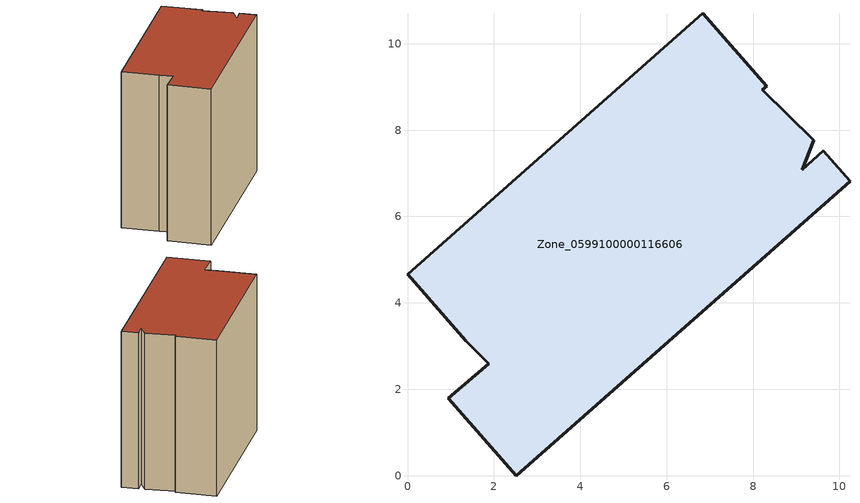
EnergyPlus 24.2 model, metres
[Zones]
Zone_0599100000116606
 floor ground (C_G): 8.21,8.93 9.41,7.76 9.14,7.08 9.63,7.52 10.25,6.82 2.52,0 0.94,1.79 1.89,2.6 1.35,3.12 0,4.66 6.83,10.7 8.32,9.01 z0
 wall outside (C_F): 8.32,9.01 6.83,10.7 0,4.66 1.35,3.12 1.89,2.6 0.94,1.79 2.52,0 10.25,6.82 9.63,7.52 9.14,7.08 9.41,7.76 8.21,8.93 8.32,9.01 z0:8.94
 roof outside (C_R): 9.41,7.76 8.21,8.93 8.32,9.01 6.83,10.7 0,4.66 1.35,3.12 1.89,2.6 0.94,1.79 2.52,0 10.25,6.82 9.63,7.52 9.14,7.08 z8.94
[BUILDING]
Pand.0599100000116606: North Axis=0; Terrain=City; Loads Convergence Tolerance Value=0.04; Temperature Convergence Tolerance Value=0.4; Solar Distribution=FullExterior; Maximum Number of Warmup Days=25; Minimum Number of Warmup Days=1
[Site:Location]
Rotterdam.The.Hague.AP_ZH_NLD Design_Conditions: Latitude=51.96; Longitude=4.45; Time Zone=1; Elevation=-4.5
[SITE:GROUNDTEMPERATURE:BUILDINGSURFACE]
18, 18, 18, 18, 18, 18, 18, 18, 18, 18, 18, 18
[MATERIAL] Thermal Absorptance=0.9; Solar Absorptance=0.7; Visible Absorptance=0.7
Name | Roughness | Thickness | Conductivity | Density | Specific Heat
G.TI.1946 | MediumSmooth | 0.15 | 1 | 540 | 1210
F.TI.1946 | Rough | 0.3 | 0.857143 | 1920 | 840
R.TI.1946 | MediumRough | 0.2 | 0.1 | 1500 | 1000
[CONSTRUCTION]
C_G: G.TI.1946
C_F: F.TI.1946
C_R: R.TI.1946
[ZONE]
Zone_0599100000116606: Type=1; Multiplier=1; Ceiling Height=Autocalculate; Volume=Autocalculate; Floor Area=autocalculate; Part of Total Floor Area=Yes
[ZONEINFILTRATION:DESIGNFLOWRATE]
Infil_Zone_0599100000116606: Zone or ZoneList or Space or SpaceList=Zone_0599100000116606; Schedule=AlwaysOn; Design Flow Rate Calculation Method=Flow/Area; Flow Rate per Floor Area=0.003; Constant Term Coefficient=1; Temperature Term Coefficient=0; Velocity Term Coefficient=0; Velocity Squared Term Coefficient=0
[HVACTEMPLATE:ZONE:IDEALLOADSAIRSYSTEM]
Zone_0599100000116606: Maximum Heating Supply Air Temperature=50; Minimum Cooling Supply Air Temperature=13; Maximum Heating Supply Air Humidity Ratio=0.0156; Minimum Cooling Supply Air Humidity Ratio=0.0077; Heating Limit=NoLimit; Cooling Limit=NoLimit; Dehumidification Control Type=ConstantSensibleHeatRatio; Cooling Sensible Heat Ratio=0.7; Dehumidification Setpoint=60; Humidification Control Type=None; Humidification Setpoint=30; Outdoor Air Method=None; Outdoor Air Flow Rate per Person=0.00944; Outdoor Air Flow Rate per Zone Floor Area=0; Outdoor Air Flow Rate per Zone=0; Demand Controlled Ventilation Type=None; Outdoor Air Economizer Type=NoEconomizer; Heat Recovery Type=None; Sensible Heat Recovery Effectiveness=0.7; Latent Heat Recovery Effectiveness=0.65
[ZONECONTROL:THERMOSTAT]
ThermostatControl_Zone_0599100000116606: Zone or ZoneList=Zone_0599100000116606; Control Type Schedule=DualSetpointControlType; Control 1=Thermostat_Zone_0599100000116606; Temperature Difference Between Cutout And Setpoint=0
[THERMOSTATSETPOINT:DUALSETPOINT]
Thermostat_Zone_0599100000116606: Heating Setpoint Temperature Schedule=HeatingSetpoint_Zone_0599100000116606; Cooling Setpoint Temperature Schedule=CoolingSetpoint_Zone_0599100000116606
[SCHEDULE:COMPACT]
HeatingSetpoint_Zone_0599100000116606: Through: 12/31, For: AllDays, Until: 24:00, 21
CoolingSetpoint_Zone_0599100000116606: Through: 12/31, For: AllDays, Until: 24:00, 24
DualSetpointControlType: Through: 12/31, For: AllDays, Until: 24:00, 4
AlwaysOn: Through: 12/31, For: AllDays, Until: 24:00, 1
